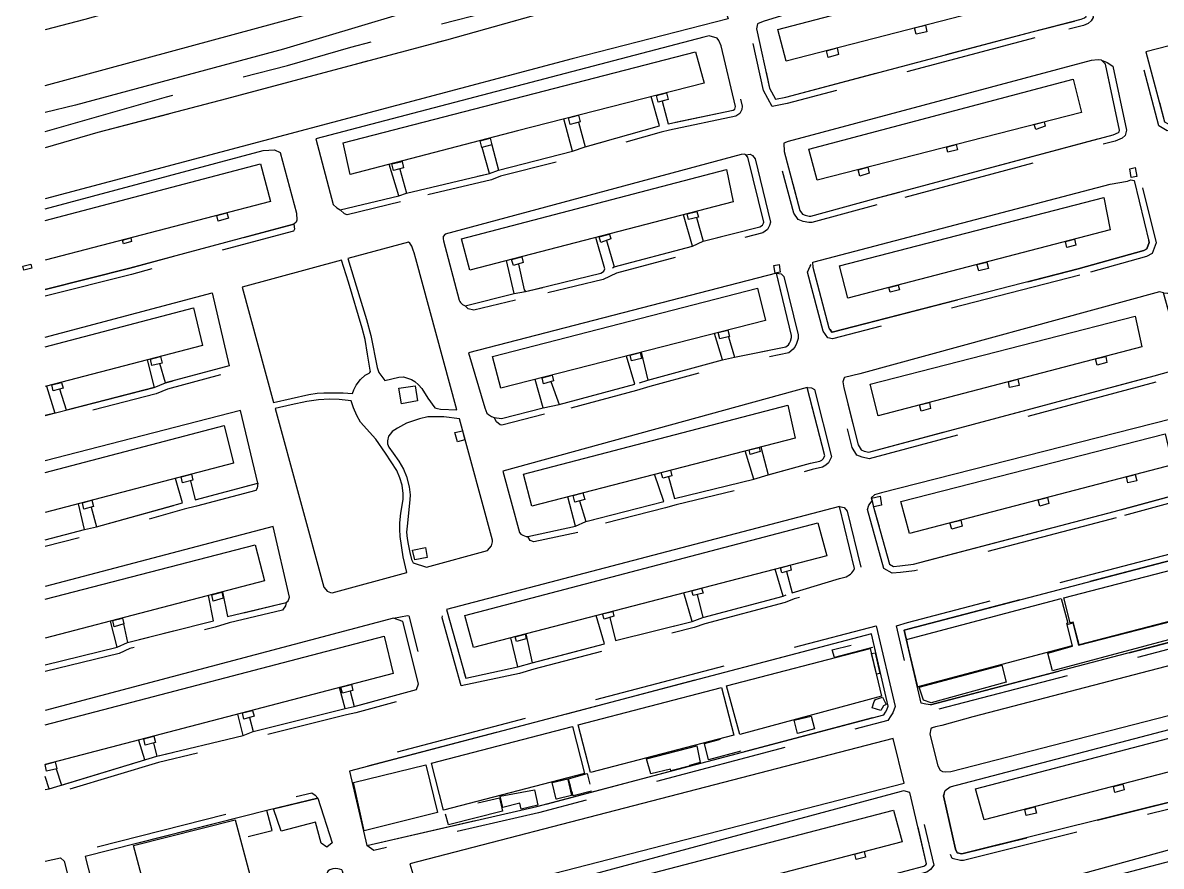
# Model space of a CAD drawing. Header units: millimetres. Extents: x 198785 to 203305, y 542885 to 545889.
# Drawn here: x 198789.2 to 199102.5, y 544855.7 to 545087.6 of the extents above; entities that cross this region are included whole.
import ezdxf

# ---------------------------------------------------------------- set-up
doc = ezdxf.new("R2010")
doc.units = ezdxf.units.MM
doc.linetypes.add('HIDDEN_BULD_25K', pattern=[28.8, 18.4, -10.4])
doc.linetypes.add('HIDDEN_IN_25K', pattern=[56.5, 36.5, -20])
for name, color, linetype in [('A0013114', 253, 'Continuous'), ('A0013117', 253, 'Continuous'), ('A0013118', 253, 'Continuous'), ('A0023214', 253, 'Continuous'), ('A0033324', 253, 'Continuous'), ('B0014111', 253, 'Continuous'), ('B0014115', 253, 'Continuous'), ('B0014116', 253, 'Continuous'), ('B0014118', 253, 'Continuous')]:
    doc.layers.add(name, color=color, linetype=linetype)

msp = doc.modelspace()

# ---------------------------------------------------------------- linework, layer by layer
at = {"layer": 'A0013114'}
msp.add_lwpolyline([(198795.37, 545070.32), (198933.3, 545107.89), (198947.18, 545112.09), (198975.95, 545122.58), (199041.38, 545147.88), (199042.11, 545148.45), (199041.91, 545150.88), (199039.11, 545152.06), (198953.67, 545129.82), (198806.25, 545088.53), (198795.37, 545085.7)], dxfattribs=at)
at = {"layer": 'A0013117'}
msp.add_lwpolyline([(198939.41, 545092.24), (198905.73, 545082.87), (198880.23, 545076.08), (198845.27, 545066.67), (198809.86, 545057.41), (198795.37, 545053.23)], dxfattribs=at)
at = {"layer": 'A0013118'}
for points in [[(199169.03, 545084.6), (199170.81, 545077.61), (199182.3, 545081.03), (199263.69, 545101.68), (199265.71, 545106.18), (199261.48, 545122.87), (199182.53, 545102.03), (199180.27, 545100.79), (199098.24, 545079.66), (199103.4, 545060.41), (199104.39, 545059.82), (199121.16, 545063.86), (199119.48, 545071.78)], [(199076.56, 545110.42), (199076, 545110.39), (199069.82, 545109.01), (199005.12, 545091.69), (198992.96, 545087.95), (198991.35, 545087.28), (198991.13, 545085.96), (198994.67, 545069.66), (198996.32, 545066.6), (198999.16, 545067.16), (199067.28, 545085.19), (199080.48, 545088.56), (199081.37, 545088.97), (199081.77, 545089.32), (199081.83, 545089.44), (199081.59, 545091.11), (199077.79, 545107.72), (199076.56, 545110.42)], [(198978.28, 545103.58), (198983.3, 545088.68), (198940.37, 545077.71), (198795.37, 545039.22)], [(198965.17, 545066.09), (198966.74, 545059.83), (198984.69, 545063.58), (198985.08, 545063.86), (198985.26, 545064.24), (198985.31, 545064.6), (198981.33, 545081.26), (198980.72, 545082.76), (198980.25, 545083.39), (198978.03, 545084.03), (198976.61, 545083.68), (198869.79, 545055.67), (198874.61, 545037.65), (198875.57, 545036.74), (198876.48, 545036.18), (198892.62, 545040.06), (198890.04, 545048.71)], [(199085.15, 545077.42), (199083.17, 545077.26), (198999.84, 545054.94), (198998.64, 545054.46), (198998.7, 545052.21), (199003.01, 545036.03), (199003.74, 545034.99), (199004.44, 545034.7), (199005.62, 545034.45), (199006.05, 545034.46), (199023.78, 545039.24), (199089.22, 545056.79), (199090.7, 545057.4), (199090.89, 545057.58), (199091.02, 545058.11), (199087.17, 545076.19), (199085.99, 545077.3), (199085.15, 545077.42)], [(198942.09, 545060.26), (198943.94, 545053.53), (198964.39, 545059.27), (198962.07, 545067.3)], [(198918.23, 545054.05), (198920.07, 545047.11), (198940.49, 545052.32), (198938.04, 545061.17)], [(198795.37, 545036.46), (198855.36, 545052.44), (198858.47, 545052.67), (198860.03, 545051.95), (198864.49, 545035.28), (198864.58, 545033.3), (198864.36, 545032.74), (198863.76, 545032.19), (198818.61, 545020.16), (198795.37, 545014.26)], [(198892.89, 545047.39), (198894.75, 545040.78), (198917.65, 545046.16), (198915.61, 545053.34)], [(198974.62, 545034.03), (198976.37, 545027.55), (198992.01, 545031.46), (198992.72, 545031.98), (198993, 545032.49), (198993.08, 545032.8), (198988.74, 545050.67), (198988.19, 545051.31), (198987.76, 545051.52), (198986.84, 545051.34), (198905.37, 545029.46), (198904.9, 545028.81), (198904.87, 545028.19), (198904.92, 545027.64), (198909.27, 545011.35), (198909.43, 545010.97), (198909.62, 545010.7), (198910.15, 545010.12), (198910.93, 545009.8), (198924.37, 545013.13), (198922.31, 545022.2)], [(198892.35, 545049.3), (198892.38, 545049.2)], [(199011.9, 545002.55), (199011.81, 545002.56), (199011.1, 545003.6), (199006.64, 545020.34), (199006.61, 545021.77), (199006.96, 545021.84), (199088.39, 545043.26), (199093.23, 545044.05), (199094.14, 545044.43), (199095.01, 545044.2), (199099.17, 545027.18), (199098.51, 545025.45), (199097.71, 545025), (199079.63, 545019.96), (199011.9, 545002.55)], [(198949.82, 545027.74), (198951.94, 545020.49), (198973.47, 545026.21), (198971.03, 545034.79)], [(198895.34, 545027.27), (198878.6, 545022.76), (198881.89, 545011.98), (198883.78, 545006.02), (198884.95, 545001.57), (198886.7, 544992.83), (198887.16, 544991.44), (198888.23, 544989.96), (198888.78, 544989.25), (198892.63, 544990.19), (198893.9, 544990.22), (198896.14, 544989.47), (198897.05, 544988.97), (198898.03, 544988.05), (198899, 544987.04), (198900.65, 544984.41), (198902.56, 544981.76), (198903.3, 544981.5), (198904.16, 544981.38), (198908.63, 544981.21)], [(198908.63, 544981.21), (198897.31, 545022.69), (198896.87, 545024.36), (198896.61, 545025.1), (198896.2, 545026.19), (198895.68, 545026.99), (198895.34, 545027.27)], [(198925.55, 545021.23), (198927.17, 545014.19), (198927.51, 545013.7), (198948.27, 545018.73), (198948.72, 545019.03), (198949.07, 545019.29), (198949.38, 545019.93), (198946.87, 545028.54)], [(198876.91, 545022.3), (198849.53, 545014.92), (198858.19, 544983.18), (198867.92, 544985.37), (198870.2, 544985.71), (198872.01, 544985.82), (198874.68, 544985.89), (198877.37, 544985.83), (198879.95, 544985.7), (198880.24, 544986.71), (198880.91, 544987.92), (198882.11, 544989.5), (198883.38, 544990.66), (198884.45, 544991.26), (198884.71, 544991.48), (198884.82, 544991.68), (198884.8, 544992.05), (198884.02, 544996.51), (198883.35, 545000.5), (198882.57, 545003.66), (198878.85, 545016.32), (198876.91, 545022.3)], [(198983.39, 545001.29), (198985.07, 544995.68), (198999.16, 544998.48), (198999.86, 544999.07), (199000.15, 544999.47), (199000.42, 545000.06), (199000.74, 545001.07), (199000.76, 545001.6), (198996.55, 545018.77), (198911.86, 544996.86), (198916.31, 544981.69), (198916.89, 544980.26), (198917.29, 544979.85), (198918.19, 544979.33), (198918.9, 544979.06), (198920.92, 544978.82), (198932.37, 544981.76), (198930.21, 544989.54)], [(199102.01, 545013.61), (199019.55, 544991.09), (199015.29, 544990.03), (199015.2, 544989.99), (199014.88, 544988.89), (199015.08, 544987.24), (199019.06, 544971.52), (199019.9, 544970.19), (199020.74, 544969.85), (199022.04, 544969.56), (199100.55, 544990.52), (199108.05, 544992.64), (199108.48, 544993.66), (199108.43, 544994.53), (199103.08, 545013.31), (199102.01, 545013.61)], [(198795.37, 545001.18), (198841.33, 545013.37), (198846.01, 544993.31), (198828.44, 544988.56), (198826.92, 544993.88)], [(198959.35, 544997), (198961.2, 544989.36), (198981.69, 544994.9), (198979.55, 545002.19)], [(198823.42, 544994.89), (198825.35, 544987.28), (198801.23, 544981.12), (198799.39, 544986.85)], [(198934.52, 544988.95), (198936.77, 544982.64), (198957.58, 544988.21), (198955.3, 544995.97)], [(198795.73, 544987.65), (198797.95, 544980.28), (198795.37, 544979.62)], [(198992.27, 544970.97), (198994.26, 544963.34), (199005.97, 544966.48), (199008.56, 544967.07), (199009.07, 544967.37), (199009.43, 544967.72), (199009.85, 544968.48), (199005.07, 544987.33), (198921.24, 544964.33), (198925.86, 544947.42), (198926.25, 544946.96), (198926.74, 544946.68), (198927.69, 544946.35), (198928.15, 544946.31), (198941.31, 544949.18), (198939.14, 544957.28)], [(198873.59, 544984.11), (198870.57, 544983.92), (198867.34, 544983.43), (198863.03, 544982.54), (198858.64, 544981.55), (198872.06, 544932.37), (198872.53, 544931.75), (198872.91, 544931.33), (198873.84, 544930.93), (198874.3, 544930.85), (198894.82, 544936.44), (198893.84, 544940.78), (198893.01, 544946.3), (198892.89, 544948.35), (198892.91, 544950.11), (198893.25, 544952.75), (198893.89, 544956.47), (198893.86, 544958.2), (198893.62, 544960.43), (198892.96, 544962.46), (198892.11, 544964.48), (198889.03, 544969.23), (198886.29, 544973.14), (198882.15, 544977.81), (198881.06, 544979.58), (198880.21, 544981.71), (198879.55, 544983.63), (198876.21, 544984.02), (198873.59, 544984.11)], [(198835.34, 544961.64), (198836.57, 544956.41), (198853.83, 544961.01), (198849.12, 544980.99), (198795.37, 544967.12)], [(198900.67, 544979.24), (198898.32, 544978.72), (198894.78, 544977.48), (198892.33, 544976.17), (198890.85, 544975.19), (198890.35, 544974.54), (198889.81, 544973.91), (198889.53, 544972.65), (198889.57, 544971.79), (198889.89, 544970.88), (198891.06, 544969.22), (198892.7, 544967.05), (198893.92, 544964.86), (198894.77, 544962.8), (198895.52, 544960.02), (198895.75, 544957.77), (198895.7, 544956.44), (198894.92, 544949.15), (198894.81, 544947.57), (198894.91, 544945.82), (198895.19, 544944.19), (198895.65, 544941.9), (198896.14, 544939.99), (198896.62, 544939.08), (198900.26, 544937.92), (198917.05, 544942.5), (198917.65, 544943.15), (198918.13, 544943.78), (198918.42, 544944.87), (198918.43, 544945.29), (198909.32, 544978.69), (198905.04, 544979.22), (198900.67, 544979.24)], [(199111.05, 544979.93), (199110.17, 544979.91), (199025.51, 544958.33), (199023.52, 544957.79), (199022.6, 544956.98), (199022.89, 544956.11), (199023.2, 544954.76), (199027.7, 544938.74), (199028.79, 544938.1), (199030.49, 544938.28), (199034.28, 544938.69), (199089.56, 544953.2), (199115.1, 544960.14), (199116, 544960.95), (199116.46, 544961.62), (199116.61, 544962.42), (199112.01, 544979.27), (199111.05, 544979.93)], [(198966.88, 544962.79), (198968.55, 544956.79), (198990.32, 544962.08), (198987.98, 544969.88)], [(198942.34, 544956.14), (198944.08, 544950.45), (198965.61, 544955.93), (198963.02, 544963.44)], [(198808.03, 544954.43), (198809.47, 544949), (198833.13, 544955.56), (198831.19, 544962.32)], [(198795.37, 544945.45), (198806.14, 544948.24), (198804.46, 544955.34)], [(198999.33, 544936.71), (199000.91, 544930.89), (199013.92, 544934.81), (199015.79, 544935.25), (199016.92, 544935.94), (199017.36, 544936.33), (199017.85, 544937.08), (199018.02, 544937.52), (199013.91, 544954.55), (198905.79, 544926.3), (198911.07, 544907.37), (198925.44, 544910.46), (198923.45, 544918.47)], [(198844.12, 544931.1), (198845.54, 544924.31), (198861.67, 544928.18), (198862.17, 544928.63), (198862.42, 544929.07), (198862.56, 544929.63), (198858.05, 544949.06), (198795.37, 544932.63)], [(199038.96, 544900.07), (199037.66, 544900.23), (199036.42, 544900.55), (199031.73, 544920.54), (199033.1, 544920.96), (199111.29, 544941.42), (199119.34, 544943.48), (199120.37, 544943.45), (199120.79, 544943.36), (199121.53, 544942.75), (199125.63, 544926.21), (199125.54, 544924.32), (199125.25, 544923.65), (199124.9, 544923.18), (199123.73, 544922.19), (199038.96, 544900.07)], [(198974.77, 544930.35), (198976.32, 544924.06), (198998.45, 544929.93), (198996.27, 544937.38)], [(198816.87, 544922.3), (198818.03, 544917.21), (198841.64, 544923.19), (198840.24, 544930.1)], [(198950.68, 544924.08), (198952.3, 544917.75), (198973.4, 544923), (198971.09, 544930.84)], [(198879.23, 544903.81), (198880.37, 544899.6), (198897.53, 544904.23), (198898.05, 544905.82), (198893.75, 544922.98), (198891.18, 544923.86), (198795.37, 544898.51)], [(198795.37, 544911.07), (198815.11, 544915.87), (198813.3, 544923.06)], [(198927.62, 544919.55), (198929.36, 544911.63), (198949.22, 544916.81), (198946.98, 544924.58)], [(199022.71, 544919.59), (198879.09, 544881.82), (198883.89, 544861.41), (198930.63, 544872.09), (199026.1, 544897.34), (199026.6, 544898.04), (199027, 544898.64), (199027.35, 544899.67), (199022.71, 544919.59)], [(199124.84, 544915.87), (199123.53, 544915.73), (199050.64, 544896.72), (199042.06, 544894.39), (199040.36, 544894.03), (199039.47, 544893.76), (199039.04, 544893.41), (199038.82, 544891.95), (199041.01, 544883.26), (199041.6, 544882.12), (199042.31, 544881.76), (199043.07, 544881.66), (199044.61, 544881.7), (199129.43, 544903.52), (199127.22, 544913.39), (199126.48, 544915), (199125.67, 544915.85), (199124.84, 544915.87)], [(198851.52, 544896.55), (198852.6, 544892.73), (198877.87, 544899.01), (198876.29, 544904.77)], [(199047.58, 544859.03), (199046.28, 544859.31), (199045.86, 544860.32), (199042.59, 544875.06), (199042.97, 544876.52), (199044.38, 544877.49), (199128.18, 544899.44), (199129.59, 544899.76), (199130.44, 544899.92), (199130.92, 544899.89), (199131.51, 544899.35), (199135, 544882.92), (199134.98, 544881.54), (199134.85, 544881.11), (199133.44, 544880.4), (199047.58, 544859.03)], [(198825.11, 544889.54), (198826.02, 544885.94), (198849.83, 544891.61), (198848.34, 544897.48)], [(198798.38, 544882.43), (198799.8, 544877.99), (198822.73, 544884.94), (198821.06, 544890.27)], [(199028.68, 544890.75), (198895.7, 544856.29), (198899.23, 544844.37), (199031.72, 544878.47), (199028.68, 544890.75)], [(198795.37, 544876.73), (198796.42, 544876.97), (198795.37, 544880.35)], [(199031.62, 544876.36), (199030.87, 544876.21), (198902.02, 544841.58), (198906.99, 544822.06), (198907.24, 544821.93), (198908.59, 544821.76), (198910.11, 544821.85), (198964.21, 544836.47), (199037.16, 544855.71), (199037.72, 544856.09), (199037.91, 544856.35), (199033.31, 544875.94), (199031.62, 544876.36)], [(198872.82, 544860.95), (198871.31, 544861.98), (198869.76, 544867.74), (198860.24, 544865.34), (198858.15, 544871.43), (198870.34, 544874.42), (198874.33, 544862.08), (198872.82, 544860.95)], [(198851.18, 544863.85), (198857.76, 544865.52), (198856.34, 544870.99), (198806.35, 544858.31), (198815.92, 544821.21), (198818.21, 544812.14), (198820.01, 544810.66), (198821.99, 544810.43), (198881.42, 544825.92), (198883.33, 544829.4), (198878.2, 544850.78), (198877.17, 544854.32), (198876.94, 544854.64), (198876.35, 544854.89), (198875.83, 544854.99), (198875.2, 544855.02), (198874.49, 544854.91), (198873.69, 544854.66), (198873.25, 544854.43), (198873.04, 544854.12), (198872.94, 544853.83), (198872.91, 544853.16), (198873.88, 544849.06)], [(199137.49, 544869.15), (199136.71, 544869.1), (199134.82, 544868.46), (199059.68, 544847.84), (199054.61, 544846.58), (199052.57, 544846.22), (199051.32, 544845.89), (199050.57, 544845.67), (199050.37, 544845.21), (199050.37, 544844.46), (199053.66, 544829.44), (199054.19, 544828.02), (199054.6, 544827.43), (199055.22, 544826.98), (199056.37, 544826.67), (199057.38, 544826.7), (199142.68, 544849.24), (199143.55, 544850), (199143.81, 544850.87), (199138.8, 544868.47), (199137.49, 544869.15)], [(198795.37, 544857.04), (198799.52, 544857.99), (198800.52, 544857.02), (198812.33, 544810.94), (198811.13, 544807.8), (198809.48, 544806.74), (198795.37, 544803.41)]]:
    msp.add_lwpolyline(points, dxfattribs=at)
at = {"layer": 'A0023214'}
msp.add_lwpolyline([(199063.62, 545159.35), (199046.44, 545146), (199044.76, 545145.33), (198992.06, 545124.31), (198945.38, 545106.35), (198913.71, 545096.25), (198860.96, 545080.39), (198803.72, 545064.97), (198795.37, 545062.9)], dxfattribs=at)
at = {"layer": 'A0033324', "linetype": 'HIDDEN_IN_25K', "flags": 128}
for points in [[(198795.37, 545057.71), (198828.74, 545067.2), (198862.06, 545075.89), (198879.41, 545080.89), (198916.62, 545090.44), (198938.42, 545099.05), (198962.08, 545107.63), (199015.58, 545128.69), (199063.76, 545147.77), (199106.96, 545165.65), (199145.19, 545181.62), (199165.7, 545190.76), (199179.59, 545196.84), (199200.32, 545203.9), (199224.39, 545212.4), (199232.32, 545215.87), (199288.77, 545244.62), (199318.28, 545259.73), (199326.84, 545263.62), (199330.83, 545264.77), (199335.3, 545265.11), (199339.69, 545264.81), (199343.98, 545263.72)], [(199343.98, 545263.72), (199348.54, 545262.19), (199352.48, 545259.79), (199355.43, 545257.2), (199357.33, 545254.39), (199357.99, 545253.52), (199364.52, 545243.32), (199365.58, 545240.5), (199354.07, 545256.57), (199350.29, 545259.3), (199345.12, 545261.29), (199340.89, 545262.43), (199337.18, 545262.76), (199335.46, 545262.83), (199333.99, 545262.85), (199332.51, 545262.82), (199330.87, 545262.66), (199329.94, 545262.48), (199328.47, 545262.01), (199324.09, 545260.42), (199316.35, 545257.03), (199301.62, 545249.39), (199290.61, 545243.54), (199275.96, 545235.87), (199260.31, 545227.85), (199240.07, 545217.22), (199225.06, 545210.31), (199212.45, 545205.72), (199197.2, 545200.43), (199185.37, 545194.83), (199152.75, 545180.5), (199085.25, 545151.69), (199028.31, 545129.49), (199026.69, 545127.03), (199025.68, 545122.8), (199023.36, 545120.92), (198964.67, 545098.35), (198939.41, 545092.24), (198905.73, 545082.87), (198880.23, 545076.08), (198845.27, 545066.67), (198809.86, 545057.41), (198795.37, 545053.23)], [(199067.73, 545083.45), (198999.57, 545065.41), (198995.37, 545064.57), (198992.97, 545069.02), (198989.44, 545085.26), (198989.75, 545086.36), (198991.35, 545087.28), (198991.13, 545085.96), (198994.67, 545069.66), (198996.32, 545066.6), (198999.16, 545067.16), (199067.28, 545085.19), (199080.48, 545088.56), (199081.37, 545088.97), (199081.77, 545089.32), (199081.83, 545089.44), (199081.59, 545091.11), (199077.79, 545107.72), (199076.56, 545110.42), (199077.98, 545110.07), (199079.14, 545109.09), (199079.5, 545108.3), (199083.36, 545091.44), (199083.71, 545089.07), (199083.17, 545088.17), (199082.37, 545087.45), (199081.08, 545086.86), (199067.73, 545083.45)], [(199121.63, 545062.12), (199104.1, 545057.9), (199101.85, 545059.24), (199097.05, 545077.15), (199097.5, 545078.79), (199098.24, 545079.66), (199103.4, 545060.41), (199104.39, 545059.82), (199121.16, 545063.86), (199124.67, 545064.91), (199145.36, 545070.4), (199148.52, 545070.98), (199182.3, 545081.03), (199263.69, 545101.68), (199265.71, 545106.18), (199265.88, 545103.12), (199265.61, 545101.55), (199264.98, 545100.15), (199182.78, 545079.29), (199148.94, 545069.23), (199145.75, 545068.64), (199125.16, 545063.18), (199121.63, 545062.12)], [(198893.12, 545038.33), (198878.47, 545034.8), (198877.69, 545035.08), (198876.48, 545036.18), (198892.62, 545040.06), (198894.75, 545040.78), (198917.65, 545046.16), (198920.07, 545047.11), (198940.49, 545052.32), (198943.94, 545053.53), (198964.39, 545059.27), (198966.74, 545059.83), (198984.69, 545063.58), (198985.08, 545063.86), (198985.26, 545064.24), (198985.31, 545064.6), (198981.33, 545081.26), (198980.72, 545082.76), (198980.25, 545083.39), (198981.22, 545083.61), (198982.35, 545083.25), (198982.54, 545083.07), (198983.05, 545081.81), (198987.14, 545064.69), (198987.01, 545063.72), (198986.51, 545062.67), (198985.43, 545061.9), (198967.13, 545058.07), (198964.84, 545057.53), (198944.48, 545051.81), (198941.01, 545050.59), (198920.62, 545045.39), (198918.19, 545044.44), (198895.24, 545039.05), (198893.12, 545038.33)], [(199024.25, 545037.5), (199006.3, 545032.66), (199005.45, 545032.65), (199003.9, 545032.97), (199002.57, 545033.53), (199001.35, 545035.26), (198996.91, 545051.95), (198996.89, 545052.51), (198997.69, 545053.67), (198998.64, 545054.46), (198998.7, 545052.21), (199003.01, 545036.03), (199003.74, 545034.99), (199004.44, 545034.7), (199005.62, 545034.45), (199006.05, 545034.46), (199023.78, 545039.24), (199089.22, 545056.79), (199090.7, 545057.4), (199090.89, 545057.58), (199091.02, 545058.11), (199087.17, 545076.19), (199085.99, 545077.3), (199087.58, 545076.72), (199089.13, 545075.64), (199092.87, 545058.08), (199092.51, 545056.64), (199091.7, 545055.86), (199089.8, 545055.08), (199024.25, 545037.5)], [(198924.75, 545011.37), (198913.32, 545008.54), (198911.77, 545008.99), (198910.93, 545009.8), (198924.37, 545013.13), (198927.51, 545013.7), (198948.27, 545018.73), (198951.94, 545020.49), (198973.47, 545026.21), (198976.37, 545027.55), (198992.01, 545031.46), (198992.72, 545031.98), (198993, 545032.49), (198993.08, 545032.8), (198988.74, 545050.67), (198988.19, 545051.31), (198989.34, 545051.46), (198990.01, 545051.13), (198990.7, 545050.23), (198994.94, 545032.79), (198994.69, 545031.82), (198994.11, 545030.76), (198992.79, 545029.8), (198976.97, 545025.84), (198974.08, 545024.51), (198952.57, 545018.79), (198948.88, 545017.03), (198927.88, 545011.94), (198924.75, 545011.37)], [(199080.1, 545018.22), (199011.96, 545000.7), (199010.75, 545000.93), (199009.44, 545002.84), (199005.13, 545019.04), (199005.85, 545020.67), (199006.61, 545021.77), (199006.64, 545020.34), (199011.1, 545003.6), (199011.81, 545002.56), (199011.9, 545002.55), (199079.63, 545019.96), (199097.71, 545025), (199098.51, 545025.45), (199099.17, 545027.18), (199095.01, 545044.2), (199096.15, 545043.58), (199097.28, 545042.5), (199101.05, 545027.06), (199099.96, 545024.2), (199098.4, 545023.32), (199080.1, 545018.22)], [(198795.37, 545014.26), (198818.61, 545020.16), (198863.76, 545032.19), (198863.96, 545030.81), (198863.63, 545030.29), (198819.07, 545018.42)], [(198819.07, 545018.42), (198795.37, 545012.41)], [(198932.77, 544980.01), (198921.04, 544976.99), (198920.55, 544977.05), (198919.54, 544977.86), (198918.9, 544979.06), (198920.92, 544978.82), (198932.37, 544981.76), (198936.77, 544982.64), (198957.58, 544988.21), (198961.2, 544989.36), (198981.69, 544994.9), (198985.07, 544995.68), (198999.16, 544998.48), (198999.86, 544999.07), (199000.15, 544999.47), (199000.42, 545000.06), (199000.74, 545001.07), (199000.76, 545001.6), (198996.55, 545018.77), (198997.91, 545018.57), (198998.62, 545017.87), (199002.57, 545001.78), (199002.53, 545000.76), (199002.1, 544999.41), (199001.71, 544998.56), (199001.19, 544997.84), (198999.97, 544996.81), (198985.45, 544993.92), (198982.13, 544993.15), (198961.71, 544987.63), (198958.09, 544986.48), (198937.18, 544980.89), (198932.77, 544980.01)], [(199101.03, 544988.78), (199022.07, 544967.7), (199020.2, 544968.13), (199018.69, 544968.74), (199017.39, 544970.8), (199013.52, 544986.07), (199013.83, 544987.57), (199014.88, 544988.89), (199015.08, 544987.24), (199019.06, 544971.52), (199019.9, 544970.19), (199020.74, 544969.85), (199022.04, 544969.56), (199100.55, 544990.52), (199108.05, 544992.64), (199108.48, 544993.66), (199108.43, 544994.53), (199103.08, 545013.31), (199104.2, 545013.22), (199105.11, 545012.77), (199110.22, 544994.83), (199110.3, 544993.35), (199109.37, 544991.14), (199101.03, 544988.78)], [(198795.37, 544979.63), (198825.35, 544987.28), (198828.44, 544988.56), (198846.01, 544993.31), (198845.93, 544992.12), (198845.33, 544991.26), (198829.02, 544986.85), (198825.92, 544985.57), (198795.37, 544977.77)], [(198941.88, 544947.46), (198929.85, 544944.84), (198928.79, 544945.24), (198928.15, 544946.31), (198941.31, 544949.18), (198944.08, 544950.45), (198965.61, 544955.93), (198968.55, 544956.79), (198990.32, 544962.08), (198994.26, 544963.34), (199005.97, 544966.48), (199008.56, 544967.07), (199009.07, 544967.37), (199009.43, 544967.72), (199009.85, 544968.48), (199005.07, 544987.33), (199006.23, 544987.18), (199007.07, 544986.78), (199011.77, 544968.23), (199010.88, 544966.62), (199010.17, 544965.93), (199009.23, 544965.38), (199006.4, 544964.73), (198994.77, 544961.61), (198990.81, 544960.35), (198969.02, 544955.05), (198966.08, 544954.19), (198944.68, 544948.75), (198941.88, 544947.46)], [(199090.03, 544951.46), (199034.61, 544936.91), (199030.68, 544936.48), (199028.38, 544936.26), (199026.17, 544937.56), (199021.6, 544953.77), (199021.99, 544954.92), (199022.89, 544956.11), (199023.2, 544954.76), (199027.7, 544938.74), (199028.79, 544938.1), (199030.49, 544938.28), (199034.28, 544938.69), (199089.56, 544953.2), (199115.1, 544960.14), (199116, 544960.95), (199116.46, 544961.62), (199116.61, 544962.42), (199112.01, 544979.27), (199112.98, 544979.07), (199114.2, 544978.1), (199118.46, 544962.49), (199118.16, 544960.91), (199117.36, 544959.75), (199115.98, 544958.52), (199090.03, 544951.46)], [(198795.37, 544945.45), (198806.14, 544948.24), (198809.47, 544949), (198833.13, 544955.56), (198836.57, 544956.41), (198853.83, 544961.01), (198853.71, 544959.59), (198853.27, 544959), (198837.02, 544954.67), (198833.59, 544953.82), (198809.91, 544947.25), (198806.57, 544946.49), (198795.37, 544943.6)], [(198925.89, 544908.71), (198909.79, 544905.25), (198904.58, 544923.94), (198904.79, 544925.34), (198905.79, 544926.3), (198911.07, 544907.37), (198925.44, 544910.46), (198929.36, 544911.63), (198949.22, 544916.81), (198952.3, 544917.75), (198973.4, 544923), (198976.32, 544924.06), (198998.45, 544929.93), (199000.91, 544930.89), (199013.92, 544934.81), (199015.79, 544935.25), (199016.92, 544935.94), (199017.36, 544936.33), (199017.85, 544937.08), (199018.02, 544937.52), (199013.91, 544954.55), (199015.21, 544954.27), (199016.07, 544953.29), (199019.9, 544937.4), (199019.46, 544936.26), (199018.73, 544935.14), (199017.99, 544934.49), (199016.48, 544933.56), (199014.39, 544933.07), (199001.5, 544929.19), (198999.01, 544928.22), (198976.86, 544922.34), (198973.93, 544921.27), (198952.78, 544916.02), (198949.71, 544915.08), (198929.84, 544909.89), (198925.89, 544908.71)], [(199127.44, 544926.39), (199127.32, 544923.91), (199126.82, 544922.74), (199126.22, 544921.94), (199124.58, 544920.55), (199039.08, 544898.24), (199037.33, 544898.46), (199034.92, 544899.07), (199029.59, 544921.77), (199032.61, 544922.69), (199110.84, 544943.16), (199119.14, 544945.29), (199120.59, 544945.24), (199121.6, 544945.03), (199123.13, 544943.76), (199127.44, 544926.39)], [(199038.96, 544900.07), (199123.73, 544922.19), (199124.9, 544923.18), (199125.25, 544923.65), (199125.54, 544924.32), (199125.63, 544926.21), (199121.53, 544942.75), (199120.79, 544943.36), (199120.37, 544943.45), (199119.34, 544943.48), (199111.29, 544941.42), (199033.1, 544920.96), (199031.73, 544920.54), (199036.42, 544900.55), (199037.66, 544900.23), (199038.96, 544900.07)], [(198795.37, 544911.07), (198815.11, 544915.87), (198818.03, 544917.21), (198841.64, 544923.19), (198845.54, 544924.31), (198861.67, 544928.18), (198861.46, 544927.29), (198860.65, 544926.08), (198846, 544922.57), (198842.11, 544921.45), (198818.63, 544915.51), (198815.7, 544914.16), (198795.37, 544909.22)], [(198897.53, 544904.23), (198898.05, 544905.82), (198893.75, 544922.98), (198891.18, 544923.86), (198893.1, 544924.28), (198895.08, 544924.64), (198895.43, 544924.52), (198900.01, 544906.23), (198899.53, 544905.31), (198897.53, 544904.23)], [(199024.04, 544921.8), (199029.22, 544899.58), (199028.63, 544897.84), (199028.08, 544897.02), (199027.19, 544895.77), (198931.06, 544870.34), (198885.8, 544860), (198883.89, 544861.41), (198930.63, 544872.09), (199026.1, 544897.34), (199026.6, 544898.04), (199027, 544898.64), (199027.35, 544899.67), (199022.71, 544919.59), (198879.09, 544881.82), (198880.62, 544884.08), (199024.04, 544921.8)], [(198795.37, 544876.73), (198796.42, 544876.97), (198826.02, 544885.94), (198849.83, 544891.61), (198852.6, 544892.73), (198877.87, 544899.01), (198880.37, 544899.6), (198897.53, 544904.23), (198897.2, 544903.2), (198896.6, 544902.11), (198880.81, 544897.85), (198878.29, 544897.26), (198853.16, 544891.01), (198850.38, 544889.89), (198826.49, 544884.2), (198796.88, 544875.23), (198795.37, 544874.88)], [(199134.07, 544878.7), (199048.02, 544857.28), (199047.2, 544857.27), (199044.98, 544857.75), (199044.14, 544859.78), (199040.95, 544874.17), (199041.3, 544875.35), (199042.1, 544876.05), (199042.97, 544876.52), (199042.59, 544875.06), (199045.86, 544860.32), (199046.28, 544859.31), (199047.58, 544859.03), (199133.44, 544880.4), (199134.85, 544881.11), (199134.98, 544881.54), (199135, 544882.92), (199131.51, 544899.35), (199132.5, 544899.08), (199133.61, 544898.14), (199136.8, 544883.1), (199136.78, 544881.26), (199136.35, 544879.85), (199134.07, 544878.7)], [(198856.34, 544870.99), (198806.35, 544858.31), (198806.47, 544859.41), (198806.91, 544860.31), (198855.9, 544872.74), (198868.69, 544875.87), (198869.59, 544875.17), (198870.34, 544874.42), (198856.34, 544870.99)], [(198964.67, 544834.73), (198910.4, 544820.06), (198909.03, 544819.98), (198908.13, 544820.47), (198907.24, 544821.93), (198908.59, 544821.76), (198910.11, 544821.85), (198964.21, 544836.47), (199037.16, 544855.71), (199037.72, 544856.09), (199037.91, 544856.35), (199033.31, 544875.94), (199034.5, 544875.41), (199035.49, 544874.5), (199039.85, 544855.97), (199039, 544854.78), (199037.92, 544854.05), (198964.67, 544834.73)]]:
    msp.add_lwpolyline(points, dxfattribs=at)
at = {"layer": 'B0014111'}
for points in [[(199122.26, 544927.54), (199079.88, 544916.53), (199078.27, 544922.78), (199077.45, 544922.57), (199075.67, 544929.49), (199120.64, 544941.09), (199122.39, 544934.29), (199120.63, 544933.83), (199122.26, 544927.54)], [(199077.98, 544916.28), (199035.46, 544905.04), (199032.39, 544918.03), (199074.97, 544929.29), (199076.78, 544922.48), (199076.37, 544922.37), (199077.98, 544916.28)], [(199123.4, 544922.94), (199072.56, 544909.38), (199071.27, 544914.23), (199078.08, 544916.16), (199076.54, 544922.18), (199078.16, 544922.59), (199079.74, 544916.42), (199122.19, 544927.38), (199123.4, 544922.94)], [(199025.46, 544902.42), (198986.49, 544891.87), (198982.86, 544905.27), (199022.38, 544915.54), (199025.46, 544902.42)], [(199059.76, 544906.28), (199039.14, 544900.56), (199037.08, 544901.3), (199035.86, 544904.88), (199058.61, 544910.96), (199059.76, 544906.28)], [(198984.85, 544891.68), (198945.39, 544881.41), (198941.97, 544894.54), (198981.43, 544904.81), (198984.85, 544891.68)], [(198943.79, 544881.2), (198904.96, 544871.12), (198901.61, 544883.99), (198940.44, 544894.08), (198943.79, 544881.2)], [(198972.53, 544883.2), (198967.55, 544881.91), (198967.42, 544882.33), (198961.99, 544881.07), (198960.83, 544885.22), (198974.68, 544888.74), (198975.61, 544884.17), (198972.65, 544883.4), (198972.53, 544883.2)], [(198903.3, 544870.48), (198883.16, 544865.43), (198880.2, 544878.71), (198900.07, 544883.55), (198903.3, 544870.48)], [(198929.95, 544876.65), (198930.88, 544872.45), (198926.33, 544871.35), (198925.93, 544872.98), (198921.28, 544871.85), (198920.53, 544874.93), (198929.95, 544876.65)], [(198854.21, 544843.65), (198854.6, 544842.18), (198861.21, 544843.95), (198874.27, 544847.44), (198878.2, 544832.72), (198858.25, 544827.39), (198859.97, 544820.93), (198840.79, 544815.81), (198832.39, 544813.59), (198819.63, 544861.4), (198847.6, 544868.41), (198854.21, 544843.65)]]:
    msp.add_lwpolyline(points, dxfattribs=at)
at = {"layer": 'B0014115'}
for points in [[(199071.87, 545095.83), (198999.23, 545077.06), (198996.96, 545085.76), (199069.67, 545104.84), (199071.87, 545095.83)], [(198925.35, 545057.93), (198879.27, 545045.89), (198877.32, 545054.56), (198974.33, 545079.61), (198976.65, 545071.03), (198925.35, 545057.93)], [(199080.5, 545062.97), (199007.74, 545044.3), (199005.46, 545052.86), (199078.23, 545072.11), (199080.5, 545062.97)], [(198795.37, 545033.22), (198854.63, 545048.84), (198857.37, 545038.49)], [(198984.71, 545038.33), (198912.24, 545019.59), (198909.94, 545028.22), (198982.81, 545047.22), (198984.71, 545038.33)], [(199088.43, 545030.64), (199016.25, 545011.89), (199013.91, 545020.74), (199086.66, 545039.53), (199088.43, 545030.64)], [(198857.37, 545038.49), (198795.37, 545022.32)], [(198993.54, 545005.78), (198920.75, 544987.11), (198918.46, 544995.88), (198991.35, 545014.65), (198993.54, 545005.78)], [(198795.37, 544998.48), (198836.11, 545009.18), (198838.66, 544998.88)], [(199097.13, 544998.48), (199024.58, 544979.56), (199022.34, 544988.26), (199095.26, 545006.96), (199097.13, 544998.48)], [(198838.66, 544998.88), (198795.37, 544987.56)], [(199001.7, 544973.42), (198929.23, 544954.72), (198926.95, 544963.47), (198999.69, 544982.49), (199001.7, 544973.42)], [(198795.37, 544963.92), (198844.6, 544976.86), (198847.13, 544966.49)], [(199105.57, 544966.02), (199033.17, 544947.2), (199030.84, 544955.95), (199103.52, 544974.56), (199105.57, 544966.02)], [(198847.13, 544966.49), (198795.37, 544952.96)], [(199010.43, 544941.06), (198913.25, 544915.82), (198910.85, 544924.61), (199007.97, 544950.14), (199010.43, 544941.06)], [(198795.37, 544929.14), (198853.15, 544944.05), (198855.68, 544934.13)], [(198855.68, 544934.13), (198795.37, 544918.38)], [(198795.37, 544894.53), (198888.59, 544918.91), (198891.1, 544908.63)], [(198891.1, 544908.63), (198795.37, 544883.67)], [(199126.7, 544887.32), (199053.71, 544868.39), (199051.36, 544876.93), (199124.3, 544896.02), (199126.7, 544887.32)], [(199031.15, 544862.41), (198909.74, 544830.76), (198907.47, 544839.42), (199028.83, 544871.08), (199031.15, 544862.41)], [(199134.63, 544855.25), (199061.97, 544836.42), (199059.84, 544845.22), (199132.41, 544864.3), (199134.63, 544855.25)]]:
    msp.add_lwpolyline(points, dxfattribs=at)
at = {"layer": 'B0014116', "linetype": 'HIDDEN_BULD_25K', "flags": 128}
for points in [[(199038.01, 545085.16), (199034.99, 545084.48), (199034.61, 545086.19), (199037.63, 545086.97), (199038.01, 545085.16)], [(199013.63, 545078.86), (199010.82, 545078.06), (199010.32, 545079.92), (199013.25, 545080.68), (199013.63, 545078.86)], [(198966.77, 545066.52), (198964.01, 545065.79), (198963.53, 545067.62), (198966.34, 545068.34), (198966.77, 545066.52)], [(198942.56, 545060.39), (198939.8, 545059.65), (198939.32, 545061.49), (198942.13, 545062.2), (198942.56, 545060.39)], [(199070.55, 545059.14), (199067.92, 545058.3), (199067.53, 545059.63), (199070.24, 545060.33), (199070.55, 545059.14)], [(198918.24, 545054.05), (198915.48, 545053.31), (198915, 545055.15), (198917.8, 545055.87), (198918.24, 545054.05)], [(199046.36, 545052.65), (199043.72, 545051.98), (199043.35, 545053.43), (199046.04, 545054.12), (199046.36, 545052.65)], [(198893.98, 545047.68), (198891.23, 545046.94), (198890.75, 545048.78), (198893.55, 545049.5), (198893.98, 545047.68)], [(199022.11, 545046.25), (199019.52, 545045.47), (199019.08, 545047.2), (199021.74, 545047.89), (199022.11, 545046.25)], [(198975.09, 545034.15), (198972.42, 545033.5), (198971.98, 545035.03), (198974.7, 545035.73), (198975.09, 545034.15)], [(198845.74, 545033.87), (198842.93, 545033.05), (198842.53, 545034.61), (198845.36, 545035.35), (198845.74, 545033.87)], [(198951.01, 545028.15), (198948.24, 545027.21), (198947.82, 545028.78), (198950.66, 545029.52), (198951.01, 545028.15)], [(198819.13, 545027.45), (198816.87, 545026.83), (198816.61, 545027.85), (198818.92, 545028.45), (198819.13, 545027.45)], [(199078.95, 545026.48), (199076.53, 545025.81), (199076.11, 545027.43), (199078.58, 545028.07), (199078.95, 545026.48)], [(198926.9, 545021.65), (198924.25, 545020.82), (198923.7, 545022.55), (198926.47, 545023.26), (198926.9, 545021.65)], [(198791.66, 545020.14), (198789.48, 545019.55), (198789.16, 545020.69), (198791.37, 545021.27), (198791.66, 545020.14)], [(199054.89, 545020.03), (199052.23, 545019.43), (199051.77, 545021.11), (199054.47, 545021.81), (199054.89, 545020.03)], [(199030.4, 545014.17), (199027.87, 545013.52), (199027.52, 545014.81), (199030.11, 545015.48), (199030.4, 545014.17)], [(198983.7, 545001.38), (198981.02, 545000.65), (198980.52, 545002.43), (198983.23, 545003.12), (198983.7, 545001.38)], [(198827.52, 544994.01), (198824.7, 544993.4), (198824.3, 544995.11), (198827.11, 544995.85), (198827.52, 544994.01)], [(198959.45, 544995.32), (198956.66, 544994.67), (198956.29, 544996.22), (198959.06, 544996.93), (198959.45, 544995.32)], [(199087.53, 544994.2), (199084.83, 544993.45), (199084.4, 544995.15), (199087.2, 544995.88), (199087.53, 544994.2)], [(198800.28, 544987.09), (198797.54, 544986.35), (198797.18, 544988.02), (198799.85, 544988.72), (198800.28, 544987.09)], [(198935.25, 544989.17), (198932.51, 544988.36), (198932.06, 544990), (198934.86, 544990.72), (198935.25, 544989.17)], [(199063.33, 544987.87), (199060.68, 544987.3), (199060.4, 544988.89), (199062.98, 544989.56), (199063.33, 544987.87)], [(198897.81, 544983.66), (198893.41, 544982.82), (198892.64, 544987.13), (198897.11, 544987.78), (198897.81, 544983.66)], [(199038.97, 544981.57), (199036.36, 544980.8), (199035.93, 544982.51), (199038.68, 544983.23), (199038.97, 544981.57)], [(198910.83, 544972.9), (198908.76, 544972.41), (198908.1, 544974.9), (198910.18, 544975.35), (198910.83, 544972.9)], [(198992.12, 544969.69), (198989.37, 544968.89), (198989.05, 544970.14), (198991.8, 544970.85), (198992.12, 544969.69)], [(198835.96, 544961.79), (198833.14, 544961.14), (198832.73, 544962.72), (198835.63, 544963.47), (198835.96, 544961.79)], [(198967.83, 544963.03), (198965.28, 544962.38), (198964.84, 544963.9), (198967.42, 544964.56), (198967.83, 544963.03)], [(199095.74, 544961.67), (199093.27, 544961.06), (199092.91, 544962.72), (199095.34, 544963.35), (199095.74, 544961.67)], [(198943.8, 544956.52), (198941.1, 544955.81), (198940.59, 544957.64), (198943.27, 544958.33), (198943.8, 544956.52)], [(198808.62, 544954.58), (198805.95, 544953.87), (198805.56, 544955.62), (198808.14, 544956.29), (198808.62, 544954.58)], [(199071.51, 544955.41), (199069.09, 544954.72), (199068.65, 544956.41), (199071.15, 544957.06), (199071.51, 544955.41)], [(199047.69, 544949.16), (199044.8, 544948.39), (199044.32, 544950.09), (199047.29, 544950.86), (199047.69, 544949.16)], [(198900.41, 544940.57), (198897.02, 544939.93), (198896.44, 544942.59), (198900, 544943.31), (198900.41, 544940.57)], [(199000.64, 544937.09), (198998.07, 544936.34), (198997.65, 544937.73), (199000.33, 544938.42), (199000.64, 544937.09)], [(198976.37, 544930.76), (198973.67, 544930.07), (198973.26, 544931.39), (198975.96, 544932.1), (198976.37, 544930.76)], [(198844.35, 544929.39), (198841.54, 544928.6), (198841.18, 544930.33), (198843.95, 544931.05), (198844.35, 544929.39)], [(198817, 544922.34), (198814.36, 544921.49), (198813.94, 544923.22), (198816.62, 544923.92), (198817, 544922.34)], [(198951.87, 544924.43), (198949.14, 544923.63), (198948.73, 544925.03), (198951.51, 544925.75), (198951.87, 544924.43)], [(198927.71, 544918.17), (198925.07, 544917.43), (198924.67, 544918.78), (198927.41, 544919.49), (198927.71, 544918.17)], [(199023.04, 544915.79), (199012.53, 544913.07), (199011.9, 544915.14), (199022.52, 544917.8), (199023.04, 544915.79)], [(199025.06, 544908.71), (199024.08, 544908.48), (199022.75, 544914.16), (199023.77, 544914.38), (199025.06, 544908.71)], [(198879.98, 544904.01), (198877.14, 544903.26), (198876.72, 544904.87), (198879.6, 544905.62), (198879.98, 544904.01)], [(198852.85, 544896.94), (198850.04, 544896.12), (198849.65, 544897.81), (198852.37, 544898.52), (198852.85, 544896.94)], [(199007.06, 544893.42), (199002.4, 544892.21), (199001.49, 544895.8), (199006.12, 544896.95), (199007.06, 544893.42)], [(198825.67, 544889.69), (198822.87, 544888.94), (198822.46, 544890.73), (198825.2, 544891.44), (198825.67, 544889.69)], [(198986.77, 544887.32), (198977.86, 544884.96), (198976.77, 544889.46), (198985.63, 544891.83), (198986.77, 544887.32)], [(198798.53, 544882.46), (198795.73, 544881.82), (198795.34, 544883.65), (198798.06, 544884.36), (198798.53, 544882.46)], [(198936.02, 544874.13), (198935.98, 544874.12), (198934.85, 544878.67), (198939.14, 544879.73), (198939.18, 544879.55), (198940.22, 544875.14), (198936.02, 544874.13)], [(198945.67, 544876.35), (198940.6, 544875.06), (198940.43, 544875.72), (198940.29, 544876.24), (198939.89, 544877.72), (198939.38, 544879.61), (198939.37, 544879.66), (198944.45, 544881.21), (198945.67, 544876.35)], [(199092.24, 544876.72), (199089.74, 544875.92), (199089.33, 544877.62), (199091.86, 544878.27), (199092.24, 544876.72)], [(198921.22, 544870.82), (198906.29, 544867.08), (198905.25, 544870.99), (198920.39, 544874.5), (198921.22, 544870.82)], [(199068.18, 544870.28), (199065.33, 544869.6), (199064.89, 544871.28), (199067.71, 544872.01), (199068.18, 544870.28)], [(199021.12, 544858.14), (199018.52, 544857.49), (199018.12, 544859), (199020.71, 544859.68), (199021.12, 544858.14)]]:
    msp.add_lwpolyline(points, dxfattribs=at)
at = {"layer": 'B0014118', "linetype": 'HIDDEN_BULD_25K', "flags": 128}
for points in [[(199095.72, 545045.3), (199094.24, 545045.03), (199093.81, 545047.45), (199095.31, 545047.78), (199095.72, 545045.3)], [(198997.63, 545019.02), (198996.19, 545018.72), (198995.89, 545020.88), (198997.36, 545021.1), (198997.63, 545019.02)], [(199025.52, 544954.95), (199023.42, 544954.48), (199022.71, 544956.86), (199025.1, 544957.39), (199025.52, 544954.95)], [(199026.06, 544899.77), (199025.33, 544898.51), (199022.95, 544899.24), (199023.44, 544900.99), (199023.83, 544901.55), (199025.75, 544902.13), (199026.79, 544900.1), (199026.06, 544899.77)]]:
    msp.add_lwpolyline(points, dxfattribs=at)

doc.saveas('drawing.dxf')
